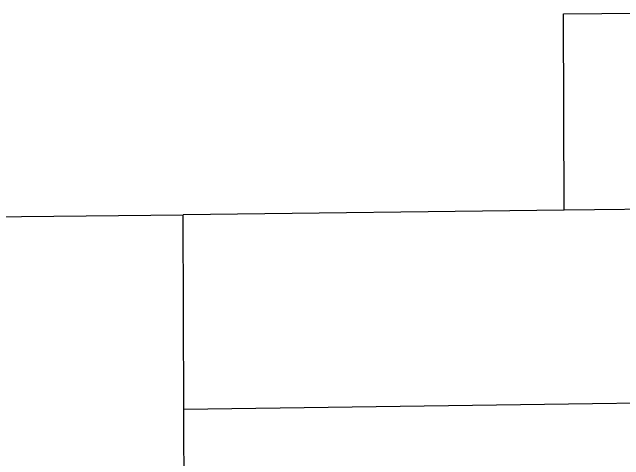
# Model space of a CAD drawing. Header units: metres. Extents: x 668617 to 675126, y 2286318 to 2293677.
# Drawn here: x 668951.88 to 668983.77, y 2287145.36 to 2287168.67 of the extents above; entities that cross this region are included whole.
import ezdxf

# ---------------------------------------------------------------- set-up
doc = ezdxf.new("R2010")
doc.units = ezdxf.units.M
doc.header["$MEASUREMENT"] = 0
doc.layers.add('DMTG-PB-LOTIFICACION', color=253, linetype='Continuous')

msp = doc.modelspace()

# ---------------------------------------------------------------- linework, layer by layer
at = {"layer": 'DMTG-PB-LOTIFICACION', "flags": 128}
for points in [[(668980.62221, 2287168.5821), (668990.58686, 2287168.67185)], [(668980.66085, 2287158.35715), (668980.62221, 2287168.5821)], [(669005.88996, 2287158.64902), (668980.66085, 2287158.35715)], [(668980.66085, 2287158.35715), (668960.80149, 2287158.12741)], [(668950.66189, 2287158.01273), (668960.80149, 2287158.12741)], [(668960.83139, 2287147.98707), (668960.80149, 2287158.12741)], [(669005.95293, 2287148.60883), (668960.83139, 2287147.98707)], [(668960.85985, 2287138.33674), (668960.83139, 2287147.98707)]]:
    msp.add_lwpolyline(points, dxfattribs=at)

doc.saveas('drawing.dxf')
